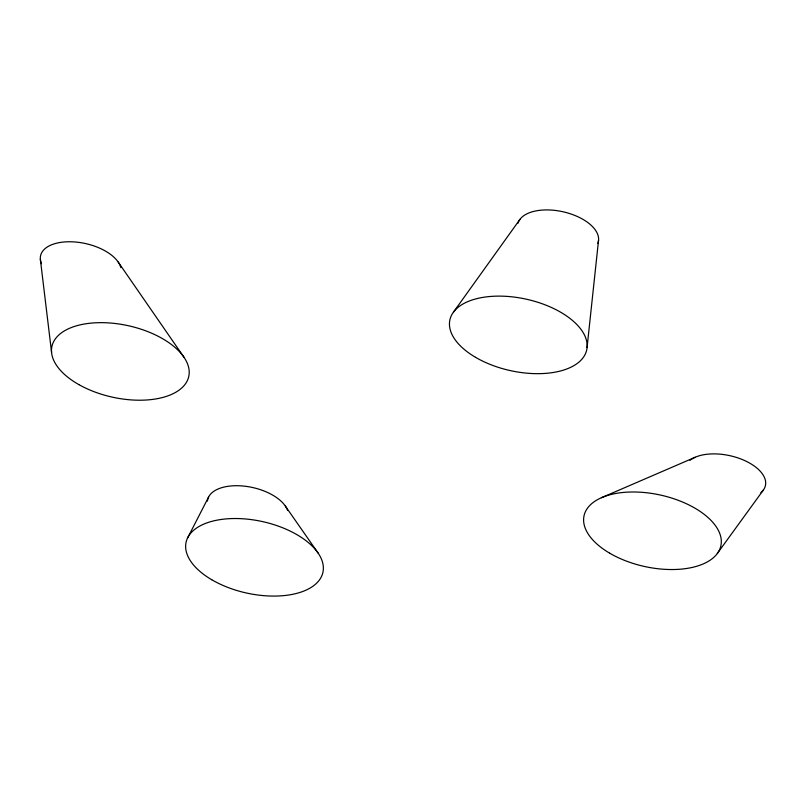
<?xml version="1.0" encoding="UTF-8"?>
<svg xmlns="http://www.w3.org/2000/svg" width="806" height="806" viewBox="0 0 806 806"><rect width="100%" height="100%" fill="white"/><g stroke="black" fill="none" stroke-linecap="round" stroke-linejoin="round"><path stroke-width="1.21" d="M587.07 347.547L598.556 240.168M187.707 537.753L208.613 497.02M453.456 312.154L519.951 219.353M717.31 553.5L763.342 490.068M601.407 497.735L695.165 457.264M285.304 506.027L318.098 553.057M118.21 262.071L183.939 357.199M40.35 259.28L51.584 352.444M207.444 501.08A41.197 21.53 12.4 0 1 244.893 486.209A41.197 21.53 12.4 0 1 287.621 510.5M689.946 460.347A41.197 21.53 12.4 0 1 744.704 460.579A41.197 21.53 12.4 0 1 760.935 492.637M41.519 263.703A41.197 21.53 12.4 0 1 72.862 241.84A41.197 21.53 12.4 0 1 120.86 267.652M518.026 223.222A41.197 21.53 12.4 0 1 564.996 212.24A41.197 21.53 12.4 0 1 597.83 243.261M211.746 579.736A70.041 36.592 12.4 0 0 322.632 573.479A70.041 36.592 12.4 0 0 229.146 518.691A70.041 36.592 12.4 0 0 211.746 579.736M609.709 553.198A70.041 36.592 12.4 0 0 720.584 546.942A70.041 36.592 12.4 0 0 627.108 492.154A70.041 36.592 12.4 0 0 609.709 553.198M78.917 384.633A70.041 36.592 12.4 0 0 188.695 376.745A70.041 36.592 12.4 0 0 93.425 322.924A70.041 36.592 12.4 0 0 78.917 384.633M475.54 357.32A70.041 36.592 12.4 0 0 586.425 351.073A70.041 36.592 12.4 0 0 492.95 296.286A70.041 36.592 12.4 0 0 475.54 357.32"/></g></svg>
